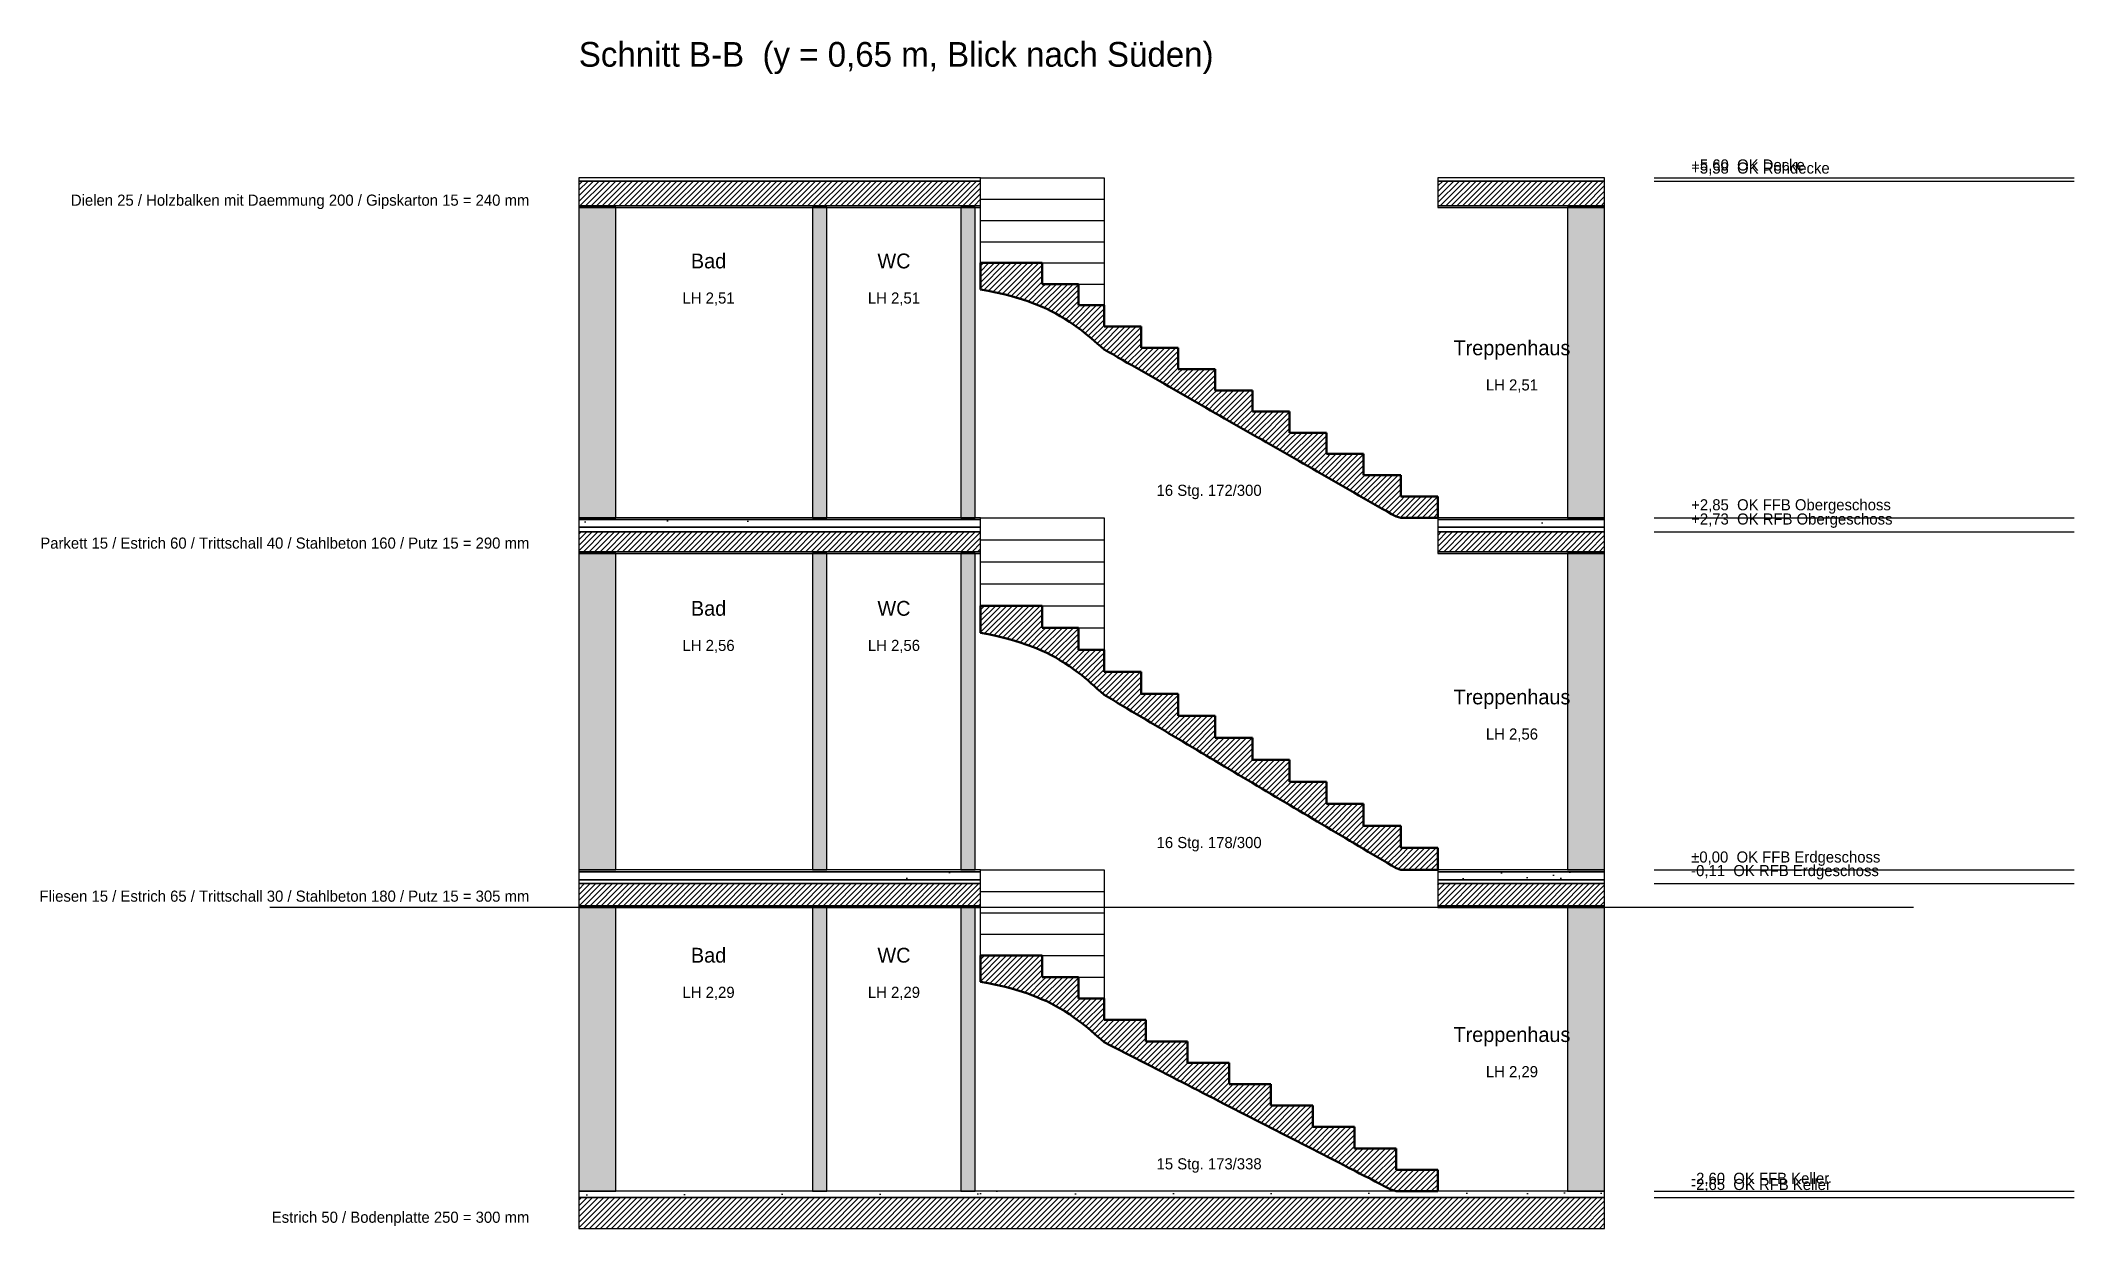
# Model space of a CAD drawing. Header units: millimetres. Extents: x -12504 to 3950, y -2900 to 6711.
import ezdxf
from ezdxf.enums import TextEntityAlignment as Align

# ---------------------------------------------------------------- set-up
doc = ezdxf.new("R2010")
doc.units = ezdxf.units.MM
for name, color, linetype in [('S_DECKE', 8, 'Continuous'), ('S_GELAENDE', 3, 'Continuous'), ('S_TEXT', 7, 'Continuous'), ('S_TREPPE', 9, 'Continuous'), ('S_TREPPE_ANSICHT', 8, 'Continuous'), ('S_WAND', 7, 'Continuous')]:
    doc.layers.add(name, color=color, linetype=linetype)

msp = doc.modelspace()

# ---------------------------------------------------------------- hatches: boundary and pattern name
at = {"layer": 'S_DECKE'}
h = msp.add_hatch(dxfattribs=at)
h.set_pattern_fill('ANSI31', scale=10)
h.paths.add_polyline_path([(-8150, 5375), (-4900, 5375), (-4900, 5575), (-8150, 5575)])
h = msp.add_hatch(dxfattribs=at)
h.set_pattern_fill('ANSI31', scale=10)
h.paths.add_polyline_path([(-1200, 5375), (150, 5375), (150, 5575), (-1200, 5575)])
h = msp.add_hatch(dxfattribs=at)
h.set_pattern_fill('AR-SAND', scale=10)
h.paths.add_polyline_path([(-8150, 2775), (-4900, 2775), (-4900, 2835), (-8150, 2835)])
h = msp.add_hatch(dxfattribs=at)
h.set_pattern_fill('AR-SAND', scale=10)
h.paths.add_polyline_path([(-1200, 2775), (150, 2775), (150, 2835), (-1200, 2835)])
h = msp.add_hatch(dxfattribs=at)
h.set_pattern_fill('ANSI31', scale=10)
h.paths.add_polyline_path([(-8150, 2575), (-4900, 2575), (-4900, 2735), (-8150, 2735)])
h = msp.add_hatch(dxfattribs=at)
h.set_pattern_fill('ANSI31', scale=10)
h.paths.add_polyline_path([(-1200, 2575), (150, 2575), (150, 2735), (-1200, 2735)])
h = msp.add_hatch(dxfattribs=at)
h.set_pattern_fill('AR-SAND', scale=10)
h.paths.add_polyline_path([(-8150, -80), (-4900, -80), (-4900, -15), (-8150, -15)])
h = msp.add_hatch(dxfattribs=at)
h.set_pattern_fill('ANSI31', scale=10)
h.paths.add_polyline_path([(-8150, -290), (-4900, -290), (-4900, -110), (-8150, -110)])
h = msp.add_hatch(dxfattribs=at)
h.set_pattern_fill('AR-SAND', scale=10)
h.paths.add_polyline_path([(-1200, -80), (150, -80), (150, -15), (-1200, -15)])
h = msp.add_hatch(dxfattribs=at)
h.set_pattern_fill('ANSI31', scale=10)
h.paths.add_polyline_path([(-1200, -290), (150, -290), (150, -110), (-1200, -110)])
h = msp.add_hatch(dxfattribs=at)
h.set_pattern_fill('AR-SAND', scale=10)
h.paths.add_polyline_path([(-8150, -2650), (150, -2650), (150, -2600), (-8150, -2600)])
h = msp.add_hatch(dxfattribs=at)
h.set_pattern_fill('ANSI31', scale=10)
h.paths.add_polyline_path([(-8150, -2900), (150, -2900), (150, -2650), (-8150, -2650)])
at = {"layer": 'S_TREPPE'}
h = msp.add_hatch(dxfattribs=at)
h.set_pattern_fill('ANSI31', scale=10)
h.paths.add_polyline_path([(-4400, 4912), (-4900, 4912), (-4900, 4697), (-4838, 4686), (-4775, 4673), (-4712, 4659), (-4650, 4643), (-4588, 4625), (-4525, 4605), (-4462, 4582), (-4400, 4556)])
h = msp.add_hatch(dxfattribs=at)
h.set_pattern_fill('ANSI31', scale=10)
h.paths.add_polyline_path([(-4107, 4741), (-4400, 4741), (-4400, 4556), (-4363, 4540), (-4327, 4522), (-4290, 4502), (-4254, 4482), (-4217, 4460), (-4180, 4436), (-4144, 4411), (-4107, 4384)])
h = msp.add_hatch(dxfattribs=at)
h.set_pattern_fill('ANSI31', scale=10)
h.paths.add_polyline_path([(-3900, 4569), (-4107, 4569), (-4107, 4384), (-4081, 4365), (-4055, 4344), (-4029, 4323), (-4004, 4302), (-3978, 4280), (-3952, 4258), (-3926, 4235), (-3900, 4212)])
h = msp.add_hatch(dxfattribs=at)
h.set_pattern_fill('ANSI31', scale=10)
h.paths.add_polyline_path([(-3600, 4397), (-3900, 4397), (-3900, 4212), (-3862, 4191), (-3825, 4170), (-3788, 4148), (-3750, 4127), (-3712, 4105), (-3675, 4084), (-3638, 4062), (-3600, 4041)])
h = msp.add_hatch(dxfattribs=at)
h.set_pattern_fill('ANSI31', scale=10)
h.paths.add_polyline_path([(-3300, 4225), (-3600, 4225), (-3600, 4041), (-3562, 4019), (-3525, 3998), (-3488, 3976), (-3450, 3955), (-3412, 3933), (-3375, 3912), (-3338, 3890), (-3300, 3869)])
h = msp.add_hatch(dxfattribs=at)
h.set_pattern_fill('ANSI31', scale=10)
h.paths.add_polyline_path([(-3000, 4053), (-3300, 4053), (-3300, 3869), (-3262, 3847), (-3225, 3826), (-3188, 3804), (-3150, 3783), (-3112, 3761), (-3075, 3740), (-3038, 3718), (-3000, 3697)])
h = msp.add_hatch(dxfattribs=at)
h.set_pattern_fill('ANSI31', scale=10)
h.paths.add_polyline_path([(-2700, 3881), (-3000, 3881), (-3000, 3697), (-2962, 3675), (-2925, 3654), (-2888, 3632), (-2850, 3611), (-2812, 3589), (-2775, 3568), (-2738, 3546), (-2700, 3525)])
h = msp.add_hatch(dxfattribs=at)
h.set_pattern_fill('ANSI31', scale=10)
h.paths.add_polyline_path([(-2400, 3709), (-2700, 3709), (-2700, 3525), (-2662, 3503), (-2625, 3482), (-2588, 3461), (-2550, 3439), (-2512, 3418), (-2475, 3396), (-2438, 3375), (-2400, 3353)])
h = msp.add_hatch(dxfattribs=at)
h.set_pattern_fill('ANSI31', scale=10)
h.paths.add_polyline_path([(-2100, 3538), (-2400, 3538), (-2400, 3353), (-2362, 3332), (-2325, 3310), (-2288, 3289), (-2250, 3267), (-2212, 3246), (-2175, 3224), (-2138, 3203), (-2100, 3181)])
h = msp.add_hatch(dxfattribs=at)
h.set_pattern_fill('ANSI31', scale=10)
h.paths.add_polyline_path([(-1800, 3366), (-2100, 3366), (-2100, 3181), (-2062, 3160), (-2025, 3138), (-1988, 3117), (-1950, 3095), (-1912, 3074), (-1875, 3052), (-1838, 3031), (-1800, 3009)])
h = msp.add_hatch(dxfattribs=at)
h.set_pattern_fill('ANSI31', scale=10)
h.paths.add_polyline_path([(-1500, 3194), (-1800, 3194), (-1800, 3009), (-1762, 2988), (-1725, 2966), (-1688, 2945), (-1650, 2923), (-1612, 2902), (-1575, 2880), (-1538, 2859), (-1500, 2850)])
h = msp.add_hatch(dxfattribs=at)
h.set_pattern_fill('ANSI31', scale=10)
h.paths.add_polyline_path([(-1200, 3022), (-1500, 3022), (-1500, 2850), (-1462, 2850), (-1425, 2850), (-1388, 2850), (-1350, 2850), (-1312, 2850), (-1275, 2850), (-1238, 2850), (-1200, 2850)])
h = msp.add_hatch(dxfattribs=at)
h.set_pattern_fill('ANSI31', scale=10)
h.paths.add_polyline_path([(-4400, 2138), (-4900, 2138), (-4900, 1919), (-4838, 1907), (-4775, 1894), (-4712, 1879), (-4650, 1863), (-4588, 1844), (-4525, 1823), (-4462, 1800), (-4400, 1773)])
h = msp.add_hatch(dxfattribs=at)
h.set_pattern_fill('ANSI31', scale=10)
h.paths.add_polyline_path([(-4107, 1959), (-4400, 1959), (-4400, 1773), (-4363, 1756), (-4327, 1738), (-4290, 1718), (-4254, 1696), (-4217, 1673), (-4180, 1649), (-4144, 1623), (-4107, 1595)])
h = msp.add_hatch(dxfattribs=at)
h.set_pattern_fill('ANSI31', scale=10)
h.paths.add_polyline_path([(-3900, 1781), (-4107, 1781), (-4107, 1595), (-4081, 1575), (-4055, 1554), (-4029, 1532), (-4004, 1510), (-3978, 1487), (-3952, 1464), (-3926, 1441), (-3900, 1417)])
h = msp.add_hatch(dxfattribs=at)
h.set_pattern_fill('ANSI31', scale=10)
h.paths.add_polyline_path([(-3600, 1603), (-3900, 1603), (-3900, 1417), (-3862, 1395), (-3825, 1373), (-3788, 1350), (-3750, 1328), (-3712, 1306), (-3675, 1283), (-3638, 1261), (-3600, 1239)])
h = msp.add_hatch(dxfattribs=at)
h.set_pattern_fill('ANSI31', scale=10)
h.paths.add_polyline_path([(-3300, 1425), (-3600, 1425), (-3600, 1239), (-3562, 1217), (-3525, 1194), (-3488, 1172), (-3450, 1150), (-3412, 1128), (-3375, 1105), (-3338, 1083), (-3300, 1061)])
h = msp.add_hatch(dxfattribs=at)
h.set_pattern_fill('ANSI31', scale=10)
h.paths.add_polyline_path([(-3000, 1247), (-3300, 1247), (-3300, 1061), (-3262, 1039), (-3225, 1016), (-3188, 994), (-3150, 972), (-3112, 949), (-3075, 927), (-3038, 905), (-3000, 883)])
h = msp.add_hatch(dxfattribs=at)
h.set_pattern_fill('ANSI31', scale=10)
h.paths.add_polyline_path([(-2700, 1069), (-3000, 1069), (-3000, 883), (-2962, 860), (-2925, 838), (-2888, 816), (-2850, 794), (-2812, 771), (-2775, 749), (-2738, 727), (-2700, 705)])
h = msp.add_hatch(dxfattribs=at)
h.set_pattern_fill('ANSI31', scale=10)
h.paths.add_polyline_path([(-2400, 891), (-2700, 891), (-2700, 705), (-2662, 682), (-2625, 660), (-2588, 638), (-2550, 615), (-2512, 593), (-2475, 571), (-2438, 549), (-2400, 526)])
h = msp.add_hatch(dxfattribs=at)
h.set_pattern_fill('ANSI31', scale=10)
h.paths.add_polyline_path([(-2100, 712), (-2400, 712), (-2400, 526), (-2362, 504), (-2325, 482), (-2288, 460), (-2250, 437), (-2212, 415), (-2175, 393), (-2138, 371), (-2100, 348)])
h = msp.add_hatch(dxfattribs=at)
h.set_pattern_fill('ANSI31', scale=10)
h.paths.add_polyline_path([(-1800, 534), (-2100, 534), (-2100, 348), (-2062, 326), (-2025, 304), (-1988, 282), (-1950, 259), (-1912, 237), (-1875, 215), (-1838, 192), (-1800, 170)])
h = msp.add_hatch(dxfattribs=at)
h.set_pattern_fill('ANSI31', scale=10)
h.paths.add_polyline_path([(-1500, 356), (-1800, 356), (-1800, 170), (-1762, 148), (-1725, 126), (-1688, 103), (-1650, 81), (-1612, 59), (-1575, 37), (-1538, 14), (-1500, 0)])
h = msp.add_hatch(dxfattribs=at)
h.set_pattern_fill('ANSI31', scale=10)
h.paths.add_polyline_path([(-1200, 178), (-1500, 178), (-1500, 0), (-1462, 0), (-1425, 0), (-1388, 0), (-1350, 0), (-1312, 0), (-1275, 0), (-1238, 0), (-1200, 0)])
h = msp.add_hatch(dxfattribs=at)
h.set_pattern_fill('ANSI31', scale=10)
h.paths.add_polyline_path([(-4400, -693), (-4900, -693), (-4900, -905), (-4838, -916), (-4775, -929), (-4712, -943), (-4650, -959), (-4588, -977), (-4525, -998), (-4462, -1021), (-4400, -1047)])
h = msp.add_hatch(dxfattribs=at)
h.set_pattern_fill('ANSI31', scale=10)
h.paths.add_polyline_path([(-4107, -867), (-4400, -867), (-4400, -1047), (-4363, -1063), (-4327, -1081), (-4290, -1101), (-4254, -1122), (-4217, -1144), (-4180, -1168), (-4144, -1193), (-4107, -1220)])
h = msp.add_hatch(dxfattribs=at)
h.set_pattern_fill('ANSI31', scale=10)
h.paths.add_polyline_path([(-3900, -1040), (-4107, -1040), (-4107, -1220), (-4081, -1240), (-4055, -1260), (-4029, -1281), (-4004, -1303), (-3978, -1325), (-3952, -1348), (-3926, -1370), (-3900, -1393)])
h = msp.add_hatch(dxfattribs=at)
h.set_pattern_fill('ANSI31', scale=10)
h.paths.add_polyline_path([(-3562, -1213), (-3900, -1213), (-3900, -1393), (-3858, -1415), (-3816, -1437), (-3773, -1458), (-3731, -1480), (-3689, -1502), (-3647, -1523), (-3605, -1545), (-3562, -1567)])
h = msp.add_hatch(dxfattribs=at)
h.set_pattern_fill('ANSI31', scale=10)
h.paths.add_polyline_path([(-3225, -1387), (-3562, -1387), (-3562, -1567), (-3520, -1588), (-3478, -1610), (-3436, -1632), (-3394, -1653), (-3352, -1675), (-3309, -1697), (-3267, -1718), (-3225, -1740)])
h = msp.add_hatch(dxfattribs=at)
h.set_pattern_fill('ANSI31', scale=10)
h.paths.add_polyline_path([(-2888, -1560), (-3225, -1560), (-3225, -1740), (-3183, -1762), (-3141, -1783), (-3098, -1805), (-3056, -1827), (-3014, -1848), (-2972, -1870), (-2930, -1892), (-2888, -1913)])
h = msp.add_hatch(dxfattribs=at)
h.set_pattern_fill('ANSI31', scale=10)
h.paths.add_polyline_path([(-2550, -1733), (-2888, -1733), (-2888, -1913), (-2845, -1935), (-2803, -1957), (-2761, -1978), (-2719, -2000), (-2677, -2022), (-2634, -2043), (-2592, -2065), (-2550, -2087)])
h = msp.add_hatch(dxfattribs=at)
h.set_pattern_fill('ANSI31', scale=10)
h.paths.add_polyline_path([(-2212, -1907), (-2550, -1907), (-2550, -2087), (-2508, -2108), (-2466, -2130), (-2423, -2152), (-2381, -2173), (-2339, -2195), (-2297, -2217), (-2255, -2238), (-2212, -2260)])
h = msp.add_hatch(dxfattribs=at)
h.set_pattern_fill('ANSI31', scale=10)
h.paths.add_polyline_path([(-1875, -2080), (-2212, -2080), (-2212, -2260), (-2170, -2282), (-2128, -2303), (-2086, -2325), (-2044, -2347), (-2002, -2368), (-1959, -2390), (-1917, -2412), (-1875, -2433)])
h = msp.add_hatch(dxfattribs=at)
h.set_pattern_fill('ANSI31', scale=10)
h.paths.add_polyline_path([(-1538, -2253), (-1875, -2253), (-1875, -2433), (-1833, -2455), (-1791, -2477), (-1748, -2498), (-1706, -2520), (-1664, -2542), (-1622, -2563), (-1580, -2585), (-1538, -2600)])
h = msp.add_hatch(dxfattribs=at)
h.set_pattern_fill('ANSI31', scale=10)
h.paths.add_polyline_path([(-1200, -2427), (-1538, -2427), (-1538, -2600), (-1495, -2600), (-1453, -2600), (-1411, -2600), (-1369, -2600), (-1327, -2600), (-1284, -2600), (-1242, -2600), (-1200, -2600)])
at = {"layer": 'S_WAND'}
h = msp.add_hatch(color=7, dxfattribs=at)
h.dxf.hatch_style = 1
h.paths.add_polyline_path([(-8150, 2850), (-7850, 2850), (-7850, 5360), (-8150, 5360)])
h = msp.add_hatch(color=7, dxfattribs=at)
h.dxf.hatch_style = 1
h.paths.add_polyline_path([(-6258, 2850), (-6142, 2850), (-6142, 5360), (-6258, 5360)])
h = msp.add_hatch(color=7, dxfattribs=at)
h.dxf.hatch_style = 1
h.paths.add_polyline_path([(-5058, 2850), (-4942, 2850), (-4942, 5360), (-5058, 5360)])
h = msp.add_hatch(color=7, dxfattribs=at)
h.dxf.hatch_style = 1
h.paths.add_polyline_path([(-150, 2850), (150, 2850), (150, 5360), (-150, 5360)])
h = msp.add_hatch(color=7, dxfattribs=at)
h.dxf.hatch_style = 1
h.paths.add_polyline_path([(-8150, 0), (-7850, 0), (-7850, 2560), (-8150, 2560)])
h = msp.add_hatch(color=7, dxfattribs=at)
h.dxf.hatch_style = 1
h.paths.add_polyline_path([(-6258, 0), (-6142, 0), (-6142, 2560), (-6258, 2560)])
h = msp.add_hatch(color=7, dxfattribs=at)
h.dxf.hatch_style = 1
h.paths.add_polyline_path([(-5058, 0), (-4942, 0), (-4942, 2560), (-5058, 2560)])
h = msp.add_hatch(color=7, dxfattribs=at)
h.dxf.hatch_style = 1
h.paths.add_polyline_path([(-150, 0), (150, 0), (150, 2560), (-150, 2560)])
h = msp.add_hatch(color=7, dxfattribs=at)
h.dxf.hatch_style = 1
h.paths.add_polyline_path([(-8150, -2600), (-7850, -2600), (-7850, -305), (-8150, -305)])
h = msp.add_hatch(color=7, dxfattribs=at)
h.dxf.hatch_style = 1
h.paths.add_polyline_path([(-6258, -2600), (-6142, -2600), (-6142, -305), (-6258, -305)])
h = msp.add_hatch(color=7, dxfattribs=at)
h.dxf.hatch_style = 1
h.paths.add_polyline_path([(-5058, -2600), (-4942, -2600), (-4942, -305), (-5058, -305)])
h = msp.add_hatch(color=7, dxfattribs=at)
h.dxf.hatch_style = 1
h.paths.add_polyline_path([(-150, -2600), (150, -2600), (150, -305), (-150, -305)])

# ---------------------------------------------------------------- linework, layer by layer
at = {"layer": 'S_DECKE'}
for points in [[(-8150, 5575), (-4900, 5575), (-4900, 5600), (-8150, 5600)], [(-1200, 5575), (150, 5575), (150, 5600), (-1200, 5600)], [(-8150, 5375), (-4900, 5375), (-4900, 5575), (-8150, 5575)], [(-1200, 5375), (150, 5375), (150, 5575), (-1200, 5575)], [(-8150, 5360), (-4900, 5360), (-4900, 5375), (-8150, 5375)], [(-1200, 5360), (150, 5360), (150, 5375), (-1200, 5375)], [(-8150, 2835), (-4900, 2835), (-4900, 2850), (-8150, 2850)], [(-8150, 2775), (-4900, 2775), (-4900, 2835), (-8150, 2835)], [(-1200, 2835), (150, 2835), (150, 2850), (-1200, 2850)], [(-1200, 2775), (150, 2775), (150, 2835), (-1200, 2835)], [(-8150, 2735), (-4900, 2735), (-4900, 2775), (-8150, 2775)], [(-8150, 2575), (-4900, 2575), (-4900, 2735), (-8150, 2735)], [(-1200, 2735), (150, 2735), (150, 2775), (-1200, 2775)], [(-1200, 2575), (150, 2575), (150, 2735), (-1200, 2735)], [(-8150, 2560), (-4900, 2560), (-4900, 2575), (-8150, 2575)], [(-1200, 2560), (150, 2560), (150, 2575), (-1200, 2575)], [(-8150, -15), (-4900, -15), (-4900, 0), (-8150, 0)], [(-1200, -15), (150, -15), (150, 0), (-1200, 0)], [(-8150, -80), (-4900, -80), (-4900, -15), (-8150, -15)], [(-8150, -110), (-4900, -110), (-4900, -80), (-8150, -80)], [(-8150, -290), (-4900, -290), (-4900, -110), (-8150, -110)], [(-1200, -80), (150, -80), (150, -15), (-1200, -15)], [(-1200, -110), (150, -110), (150, -80), (-1200, -80)], [(-1200, -290), (150, -290), (150, -110), (-1200, -110)], [(-8150, -305), (-4900, -305), (-4900, -290), (-8150, -290)], [(-1200, -305), (150, -305), (150, -290), (-1200, -290)], [(-8150, -2650), (150, -2650), (150, -2600), (-8150, -2600)], [(-8150, -2900), (150, -2900), (150, -2650), (-8150, -2650)]]:
    msp.add_lwpolyline(points, close=True, dxfattribs=at)
at = {"layer": 'S_GELAENDE'}
msp.add_line((-10650, -300), (2650, -300), dxfattribs=at)
at = {"layer": 'S_TEXT'}
for p, q in [((550, 5600), (3950, 5600)), ((550, 5575), (3950, 5575)), ((550, 2850), (3950, 2850)), ((550, 2735), (3950, 2735)), ((550, 0), (3950, 0)), ((550, -110), (3950, -110)), ((550, -2600), (3950, -2600)), ((550, -2650), (3950, -2650))]:
    msp.add_line(p, q, dxfattribs=at)
at = {"layer": 'S_TREPPE', "lineweight": 50}
for p, q in [((-4400, 4912), (-4900, 4912)), ((-4900, 4697), (-4900, 4912)), ((-4400, 4741), (-4400, 4912)), ((-4900, 4697), (-4838, 4686)), ((-4838, 4686), (-4775, 4673)), ((-4775, 4673), (-4712, 4659)), ((-4712, 4659), (-4650, 4643)), ((-4650, 4643), (-4588, 4625)), ((-4588, 4625), (-4525, 4605)), ((-4107, 4741), (-4400, 4741)), ((-4107, 4569), (-4107, 4741)), ((-4525, 4605), (-4462, 4582)), ((-4462, 4582), (-4400, 4556)), ((-4400, 4556), (-4363, 4540)), ((-4363, 4540), (-4327, 4522)), ((-4327, 4522), (-4290, 4502)), ((-4290, 4502), (-4254, 4482)), ((-4254, 4482), (-4217, 4460)), ((-4217, 4460), (-4180, 4436)), ((-3900, 4569), (-4107, 4569)), ((-3900, 4397), (-3900, 4569)), ((-4180, 4436), (-4144, 4411)), ((-4144, 4411), (-4107, 4384)), ((-4107, 4384), (-4081, 4365)), ((-4081, 4365), (-4055, 4344)), ((-4055, 4344), (-4029, 4323)), ((-4029, 4323), (-4004, 4302)), ((-4004, 4302), (-3978, 4280)), ((-3978, 4280), (-3952, 4258)), ((-3600, 4397), (-3900, 4397)), ((-3600, 4225), (-3600, 4397)), ((-3952, 4258), (-3926, 4235)), ((-3926, 4235), (-3900, 4212)), ((-3900, 4212), (-3862, 4191)), ((-3862, 4191), (-3825, 4170)), ((-3825, 4170), (-3788, 4148)), ((-3788, 4148), (-3750, 4127)), ((-3750, 4127), (-3712, 4105)), ((-3300, 4225), (-3600, 4225)), ((-3300, 4053), (-3300, 4225)), ((-3712, 4105), (-3675, 4084)), ((-3675, 4084), (-3638, 4062)), ((-3638, 4062), (-3600, 4041)), ((-3600, 4041), (-3562, 4019)), ((-3562, 4019), (-3525, 3998)), ((-3525, 3998), (-3488, 3976)), ((-3488, 3976), (-3450, 3955)), ((-3450, 3955), (-3412, 3933)), ((-3000, 4053), (-3300, 4053)), ((-3000, 3881), (-3000, 4053)), ((-3412, 3933), (-3375, 3912)), ((-3375, 3912), (-3338, 3890)), ((-3338, 3890), (-3300, 3869)), ((-3300, 3869), (-3262, 3847)), ((-3262, 3847), (-3225, 3826)), ((-3225, 3826), (-3188, 3804)), ((-3188, 3804), (-3150, 3783)), ((-2700, 3881), (-3000, 3881)), ((-2700, 3709), (-2700, 3881)), ((-3150, 3783), (-3112, 3761)), ((-3112, 3761), (-3075, 3740)), ((-3075, 3740), (-3038, 3718)), ((-3038, 3718), (-3000, 3697)), ((-3000, 3697), (-2962, 3675)), ((-2962, 3675), (-2925, 3654)), ((-2925, 3654), (-2888, 3632)), ((-2888, 3632), (-2850, 3611)), ((-2400, 3709), (-2700, 3709)), ((-2400, 3538), (-2400, 3709)), ((-2850, 3611), (-2812, 3589)), ((-2812, 3589), (-2775, 3568)), ((-2775, 3568), (-2738, 3546)), ((-2738, 3546), (-2700, 3525)), ((-2700, 3525), (-2662, 3503)), ((-2662, 3503), (-2625, 3482)), ((-2625, 3482), (-2588, 3461)), ((-2588, 3461), (-2550, 3439)), ((-2100, 3538), (-2400, 3538)), ((-2100, 3366), (-2100, 3538)), ((-2550, 3439), (-2512, 3418)), ((-2512, 3418), (-2475, 3396)), ((-2475, 3396), (-2438, 3375)), ((-2438, 3375), (-2400, 3353)), ((-2400, 3353), (-2362, 3332)), ((-2362, 3332), (-2325, 3310)), ((-2325, 3310), (-2288, 3289)), ((-1800, 3366), (-2100, 3366)), ((-1800, 3194), (-1800, 3366)), ((-2288, 3289), (-2250, 3267)), ((-2250, 3267), (-2212, 3246)), ((-2212, 3246), (-2175, 3224)), ((-2175, 3224), (-2138, 3203)), ((-2138, 3203), (-2100, 3181)), ((-2100, 3181), (-2062, 3160)), ((-2062, 3160), (-2025, 3138)), ((-2025, 3138), (-1988, 3117)), ((-1500, 3194), (-1800, 3194)), ((-1500, 3022), (-1500, 3194)), ((-1988, 3117), (-1950, 3095)), ((-1950, 3095), (-1912, 3074)), ((-1912, 3074), (-1875, 3052)), ((-1875, 3052), (-1838, 3031)), ((-1838, 3031), (-1800, 3009)), ((-1800, 3009), (-1762, 2988)), ((-1762, 2988), (-1725, 2966)), ((-1725, 2966), (-1688, 2945)), ((-1200, 3022), (-1500, 3022)), ((-1200, 2850), (-1200, 3022)), ((-1688, 2945), (-1650, 2923)), ((-1650, 2923), (-1612, 2902)), ((-1612, 2902), (-1575, 2880)), ((-1575, 2880), (-1538, 2859)), ((-1538, 2859), (-1500, 2850)), ((-1500, 2850), (-1462, 2850)), ((-1462, 2850), (-1425, 2850)), ((-1425, 2850), (-1388, 2850)), ((-1388, 2850), (-1350, 2850)), ((-1350, 2850), (-1312, 2850)), ((-1312, 2850), (-1275, 2850)), ((-1275, 2850), (-1238, 2850)), ((-1238, 2850), (-1200, 2850)), ((-4400, 2138), (-4900, 2138)), ((-4900, 1919), (-4900, 2138)), ((-4400, 1959), (-4400, 2138)), ((-4900, 1919), (-4838, 1907)), ((-4838, 1907), (-4775, 1894)), ((-4775, 1894), (-4712, 1879)), ((-4712, 1879), (-4650, 1863)), ((-4650, 1863), (-4588, 1844)), ((-4588, 1844), (-4525, 1823)), ((-4525, 1823), (-4462, 1800)), ((-4107, 1959), (-4400, 1959)), ((-4107, 1781), (-4107, 1959)), ((-4462, 1800), (-4400, 1773)), ((-4400, 1773), (-4363, 1756)), ((-4363, 1756), (-4327, 1738)), ((-4327, 1738), (-4290, 1718)), ((-4290, 1718), (-4254, 1696)), ((-4254, 1696), (-4217, 1673)), ((-4217, 1673), (-4180, 1649)), ((-4180, 1649), (-4144, 1623)), ((-3900, 1781), (-4107, 1781)), ((-3900, 1603), (-3900, 1781)), ((-4144, 1623), (-4107, 1595)), ((-4107, 1595), (-4081, 1575)), ((-4081, 1575), (-4055, 1554)), ((-4055, 1554), (-4029, 1532)), ((-4029, 1532), (-4004, 1510)), ((-4004, 1510), (-3978, 1487)), ((-3978, 1487), (-3952, 1464)), ((-3600, 1603), (-3900, 1603)), ((-3600, 1425), (-3600, 1603)), ((-3952, 1464), (-3926, 1441)), ((-3926, 1441), (-3900, 1417)), ((-3900, 1417), (-3862, 1395)), ((-3862, 1395), (-3825, 1373)), ((-3825, 1373), (-3788, 1350)), ((-3788, 1350), (-3750, 1328)), ((-3750, 1328), (-3712, 1306)), ((-3300, 1425), (-3600, 1425)), ((-3300, 1247), (-3300, 1425)), ((-3712, 1306), (-3675, 1283)), ((-3675, 1283), (-3638, 1261)), ((-3638, 1261), (-3600, 1239)), ((-3600, 1239), (-3562, 1217)), ((-3562, 1217), (-3525, 1194)), ((-3525, 1194), (-3488, 1172)), ((-3488, 1172), (-3450, 1150)), ((-3000, 1247), (-3300, 1247)), ((-3000, 1069), (-3000, 1247)), ((-3450, 1150), (-3412, 1128)), ((-3412, 1128), (-3375, 1105)), ((-3375, 1105), (-3338, 1083)), ((-3338, 1083), (-3300, 1061)), ((-3300, 1061), (-3262, 1039)), ((-3262, 1039), (-3225, 1016)), ((-3225, 1016), (-3188, 994)), ((-3188, 994), (-3150, 972)), ((-2700, 1069), (-3000, 1069)), ((-2700, 891), (-2700, 1069)), ((-3150, 972), (-3112, 949)), ((-3112, 949), (-3075, 927)), ((-3075, 927), (-3038, 905)), ((-3038, 905), (-3000, 883)), ((-3000, 883), (-2962, 860)), ((-2962, 860), (-2925, 838)), ((-2925, 838), (-2888, 816)), ((-2400, 891), (-2700, 891)), ((-2400, 712), (-2400, 891)), ((-2888, 816), (-2850, 794)), ((-2850, 794), (-2812, 771)), ((-2812, 771), (-2775, 749)), ((-2775, 749), (-2738, 727)), ((-2738, 727), (-2700, 705)), ((-2700, 705), (-2662, 682)), ((-2662, 682), (-2625, 660)), ((-2625, 660), (-2588, 638)), ((-2100, 712), (-2400, 712)), ((-2100, 534), (-2100, 712)), ((-2588, 638), (-2550, 615)), ((-2550, 615), (-2512, 593)), ((-2512, 593), (-2475, 571)), ((-2475, 571), (-2438, 549)), ((-2438, 549), (-2400, 526)), ((-2400, 526), (-2362, 504)), ((-2362, 504), (-2325, 482)), ((-1800, 534), (-2100, 534)), ((-1800, 356), (-1800, 534)), ((-2325, 482), (-2288, 460)), ((-2288, 460), (-2250, 437)), ((-2250, 437), (-2212, 415)), ((-2212, 415), (-2175, 393)), ((-2175, 393), (-2138, 371)), ((-2138, 371), (-2100, 348)), ((-2100, 348), (-2062, 326)), ((-1500, 356), (-1800, 356)), ((-1500, 178), (-1500, 356)), ((-2062, 326), (-2025, 304)), ((-2025, 304), (-1988, 282)), ((-1988, 282), (-1950, 259)), ((-1950, 259), (-1912, 237)), ((-1912, 237), (-1875, 215)), ((-1875, 215), (-1838, 192)), ((-1838, 192), (-1800, 170)), ((-1800, 170), (-1762, 148)), ((-1200, 178), (-1500, 178)), ((-1200, 0), (-1200, 178)), ((-1762, 148), (-1725, 126)), ((-1725, 126), (-1688, 103)), ((-1688, 103), (-1650, 81)), ((-1650, 81), (-1612, 59)), ((-1612, 59), (-1575, 37)), ((-1575, 37), (-1538, 14)), ((-1538, 14), (-1500, 0)), ((-1500, 0), (-1462, 0)), ((-1462, 0), (-1425, 0)), ((-1425, 0), (-1388, 0)), ((-1388, 0), (-1350, 0)), ((-1350, 0), (-1312, 0)), ((-1312, 0), (-1275, 0)), ((-1275, 0), (-1238, 0)), ((-1238, 0), (-1200, 0)), ((-4400, -693), (-4900, -693)), ((-4900, -905), (-4900, -693)), ((-4400, -867), (-4400, -693)), ((-4900, -905), (-4838, -916)), ((-4838, -916), (-4775, -929)), ((-4775, -929), (-4712, -943)), ((-4712, -943), (-4650, -959)), ((-4650, -959), (-4588, -977)), ((-4588, -977), (-4525, -998)), ((-4107, -867), (-4400, -867)), ((-4107, -1040), (-4107, -867)), ((-4525, -998), (-4462, -1021)), ((-4462, -1021), (-4400, -1047)), ((-4400, -1047), (-4363, -1063)), ((-4363, -1063), (-4327, -1081)), ((-4327, -1081), (-4290, -1101)), ((-4290, -1101), (-4254, -1122)), ((-4254, -1122), (-4217, -1144)), ((-4217, -1144), (-4180, -1168)), ((-3900, -1040), (-4107, -1040)), ((-3900, -1213), (-3900, -1040)), ((-4180, -1168), (-4144, -1193)), ((-4144, -1193), (-4107, -1220)), ((-4107, -1220), (-4081, -1240)), ((-4107, -1220), (-4107, -1220)), ((-4081, -1240), (-4055, -1260)), ((-4055, -1260), (-4029, -1281)), ((-4029, -1281), (-4004, -1303)), ((-4004, -1303), (-3978, -1325)), ((-3562, -1213), (-3900, -1213)), ((-3562, -1387), (-3562, -1213)), ((-3978, -1325), (-3952, -1348)), ((-3952, -1348), (-3926, -1370)), ((-3926, -1370), (-3900, -1393)), ((-3900, -1393), (-3858, -1415)), ((-3858, -1415), (-3816, -1437)), ((-3816, -1437), (-3773, -1458)), ((-3773, -1458), (-3731, -1480)), ((-3731, -1480), (-3689, -1502)), ((-3225, -1387), (-3562, -1387)), ((-3225, -1560), (-3225, -1387)), ((-3689, -1502), (-3647, -1523)), ((-3647, -1523), (-3605, -1545)), ((-3605, -1545), (-3562, -1567)), ((-3562, -1567), (-3520, -1588)), ((-3520, -1588), (-3478, -1610)), ((-3478, -1610), (-3436, -1632)), ((-3436, -1632), (-3394, -1653)), ((-2888, -1560), (-3225, -1560)), ((-2888, -1733), (-2888, -1560)), ((-3394, -1653), (-3352, -1675)), ((-3352, -1675), (-3309, -1697)), ((-3309, -1697), (-3267, -1718)), ((-3267, -1718), (-3225, -1740)), ((-3225, -1740), (-3183, -1762)), ((-3225, -1740), (-3225, -1740)), ((-3183, -1762), (-3141, -1783)), ((-3141, -1783), (-3098, -1805)), ((-3098, -1805), (-3056, -1827)), ((-2550, -1733), (-2888, -1733)), ((-2550, -1907), (-2550, -1733)), ((-3056, -1827), (-3014, -1848)), ((-3014, -1848), (-2972, -1870)), ((-2972, -1870), (-2930, -1892)), ((-2930, -1892), (-2888, -1913)), ((-2888, -1913), (-2845, -1935)), ((-2845, -1935), (-2803, -1957)), ((-2803, -1957), (-2761, -1978)), ((-2212, -1907), (-2550, -1907)), ((-2212, -2080), (-2212, -1907)), ((-2761, -1978), (-2719, -2000)), ((-2719, -2000), (-2677, -2022)), ((-2677, -2022), (-2634, -2043)), ((-2634, -2043), (-2592, -2065)), ((-2592, -2065), (-2550, -2087)), ((-2550, -2087), (-2508, -2108)), ((-2508, -2108), (-2466, -2130)), ((-2466, -2130), (-2423, -2152)), ((-1875, -2080), (-2212, -2080)), ((-1875, -2253), (-1875, -2080)), ((-2423, -2152), (-2381, -2173)), ((-2381, -2173), (-2339, -2195)), ((-2339, -2195), (-2297, -2217)), ((-2297, -2217), (-2255, -2238)), ((-2255, -2238), (-2212, -2260)), ((-2212, -2260), (-2170, -2282)), ((-2170, -2282), (-2128, -2303)), ((-2128, -2303), (-2086, -2325)), ((-1538, -2253), (-1875, -2253)), ((-1538, -2427), (-1538, -2253)), ((-2086, -2325), (-2044, -2347)), ((-2044, -2347), (-2002, -2368)), ((-2002, -2368), (-1959, -2390)), ((-1959, -2390), (-1917, -2412)), ((-1917, -2412), (-1875, -2433)), ((-1875, -2433), (-1833, -2455)), ((-1833, -2455), (-1791, -2477)), ((-1200, -2427), (-1538, -2427)), ((-1200, -2600), (-1200, -2427)), ((-1791, -2477), (-1748, -2498)), ((-1748, -2498), (-1706, -2520)), ((-1706, -2520), (-1664, -2542)), ((-1664, -2542), (-1622, -2563)), ((-1622, -2563), (-1580, -2585)), ((-1580, -2585), (-1538, -2600)), ((-1538, -2600), (-1495, -2600)), ((-1495, -2600), (-1453, -2600)), ((-1453, -2600), (-1411, -2600)), ((-1411, -2600), (-1369, -2600)), ((-1369, -2600), (-1327, -2600)), ((-1327, -2600), (-1284, -2600)), ((-1284, -2600), (-1242, -2600)), ((-1242, -2600), (-1200, -2600))]:
    msp.add_line(p, q, dxfattribs=at)
at = {"layer": 'S_TREPPE_ANSICHT', "lineweight": 25}
for p, q in [((-4900, 5428), (-4900, 5600)), ((-4900, 5600), (-3900, 5600)), ((-3900, 5600), (-3900, 5428)), ((-4900, 5256), (-4900, 5428)), ((-4900, 5428), (-3900, 5428)), ((-3900, 5428), (-3900, 5256)), ((-4900, 5084), (-4900, 5256)), ((-4900, 5256), (-3900, 5256)), ((-3900, 5256), (-3900, 5084)), ((-4900, 4912), (-4900, 5084)), ((-4900, 5084), (-3900, 5084)), ((-3900, 5084), (-3900, 4912)), ((-4400, 4912), (-4900, 4912)), ((-4400, 4912), (-3900, 4912)), ((-3900, 4912), (-3900, 4900)), ((-3900, 4900), (-3900, 4877)), ((-3900, 4877), (-3900, 4855)), ((-3900, 4855), (-3900, 4833)), ((-3900, 4833), (-3900, 4811)), ((-3900, 4811), (-3900, 4789)), ((-3900, 4789), (-3900, 4768)), ((-4107, 4741), (-4400, 4741)), ((-4107, 4741), (-3900, 4741)), ((-3900, 4768), (-3900, 4748)), ((-3900, 4748), (-3900, 4741)), ((-3900, 4741), (-3900, 4728)), ((-3900, 4728), (-3900, 4701)), ((-3900, 4701), (-3900, 4676)), ((-3900, 4676), (-3900, 4653)), ((-3900, 4653), (-3900, 4631)), ((-3900, 4631), (-3900, 4631)), ((-3900, 4631), (-3900, 4610)), ((-3900, 4610), (-3900, 4591)), ((-3900, 4569), (-4107, 4569)), ((-3900, 4591), (-3900, 4591)), ((-3900, 4591), (-3900, 4573)), ((-3900, 4573), (-3900, 4573)), ((-3900, 4573), (-3900, 4569)), ((-4900, 2672), (-4900, 2850)), ((-4900, 2850), (-3900, 2850)), ((-3900, 2850), (-3900, 2672)), ((-4900, 2494), (-4900, 2672)), ((-4900, 2672), (-3900, 2672)), ((-3900, 2672), (-3900, 2494)), ((-4900, 2316), (-4900, 2494)), ((-4900, 2494), (-3900, 2494)), ((-3900, 2494), (-3900, 2316)), ((-4900, 2138), (-4900, 2316)), ((-4900, 2316), (-3900, 2316)), ((-3900, 2316), (-3900, 2138)), ((-4400, 2138), (-4900, 2138)), ((-4400, 2138), (-3900, 2138)), ((-3900, 2138), (-3900, 2130)), ((-3900, 2130), (-3900, 2106)), ((-3900, 2106), (-3900, 2083)), ((-3900, 2083), (-3900, 2060)), ((-3900, 2060), (-3900, 2037)), ((-3900, 2037), (-3900, 2015)), ((-3900, 2015), (-3900, 1993)), ((-3900, 1993), (-3900, 1972)), ((-4290, 1959), (-4400, 1959)), ((-4107, 1959), (-4290, 1959)), ((-4107, 1959), (-3900, 1959)), ((-4107, 1959), (-4107, 1959)), ((-3900, 1972), (-3900, 1959)), ((-3900, 1959), (-3900, 1951)), ((-3900, 1951), (-3900, 1924)), ((-3900, 1924), (-3900, 1898)), ((-3900, 1898), (-3900, 1898)), ((-3900, 1898), (-3900, 1873)), ((-3900, 1873), (-3900, 1850)), ((-3900, 1850), (-3900, 1829)), ((-3900, 1829), (-3900, 1829)), ((-3900, 1829), (-3900, 1809)), ((-3900, 1781), (-4107, 1781)), ((-3900, 1809), (-3900, 1809)), ((-3900, 1809), (-3900, 1791)), ((-3900, 1791), (-3900, 1781)), ((-4900, -173), (-4900, 0)), ((-4900, 0), (-3900, 0)), ((-3900, 0), (-3900, -173)), ((-4900, -347), (-4900, -173)), ((-4900, -173), (-3900, -173)), ((-3900, -173), (-3900, -347)), ((-4900, -520), (-4900, -347)), ((-4900, -347), (-3900, -347)), ((-3900, -347), (-3900, -520)), ((-4900, -693), (-4900, -520)), ((-4900, -520), (-3900, -520)), ((-3900, -520), (-3900, -693)), ((-4400, -693), (-4900, -693)), ((-4400, -693), (-3900, -693)), ((-3900, -693), (-3900, -700)), ((-3900, -700), (-3900, -723)), ((-3900, -723), (-3900, -745)), ((-3900, -745), (-3900, -768)), ((-3900, -768), (-3900, -790)), ((-3900, -790), (-3900, -812)), ((-3900, -812), (-3900, -833)), ((-4229, -867), (-4400, -867)), ((-4107, -867), (-4229, -867)), ((-4107, -867), (-3900, -867)), ((-4107, -867), (-4107, -867)), ((-3900, -833), (-3900, -853)), ((-3900, -853), (-3900, -867)), ((-3900, -867), (-3900, -873)), ((-3900, -873), (-3900, -900)), ((-3900, -900), (-3900, -925)), ((-3900, -925), (-3900, -949)), ((-3900, -949), (-3900, -949)), ((-3900, -949), (-3900, -972)), ((-3900, -972), (-3900, -992)), ((-3900, -1040), (-4107, -1040)), ((-3900, -992), (-3900, -992)), ((-3900, -992), (-3900, -1012)), ((-3900, -1012), (-3900, -1012)), ((-3900, -1012), (-3900, -1030)), ((-3900, -1030), (-3900, -1030)), ((-3900, -1030), (-3900, -1040))]:
    msp.add_line(p, q, dxfattribs=at)
at = {"layer": 'S_WAND'}
for points in [[(-8150, 2850), (-7850, 2850), (-7850, 5360), (-8150, 5360)], [(-6258, 2850), (-6142, 2850), (-6142, 5360), (-6258, 5360)], [(-5058, 2850), (-4942, 2850), (-4942, 5360), (-5058, 5360)], [(-150, 2850), (150, 2850), (150, 5360), (-150, 5360)], [(-8150, 0), (-7850, 0), (-7850, 2560), (-8150, 2560)], [(-6258, 0), (-6142, 0), (-6142, 2560), (-6258, 2560)], [(-5058, 0), (-4942, 0), (-4942, 2560), (-5058, 2560)], [(-150, 0), (150, 0), (150, 2560), (-150, 2560)], [(-8150, -2600), (-7850, -2600), (-7850, -305), (-8150, -305)], [(-6258, -2600), (-6142, -2600), (-6142, -305), (-6258, -305)], [(-5058, -2600), (-4942, -2600), (-4942, -305), (-5058, -305)], [(-150, -2600), (150, -2600), (150, -305), (-150, -305)]]:
    msp.add_lwpolyline(points, close=True, dxfattribs=at)

# ---------------------------------------------------------------- texts
at = {"layer": 'S_TEXT'}
for s, height, p in [('Schnitt B-B  (y = 0,65 m, Blick nach Süden)', 200, (-8150, 6500)), ('+5,60  OK Decke', 90, (850, 5660)), ('+5,58  OK Rohdecke', 90, (850, 5635)), ('+2,85  OK FFB Obergeschoss', 90, (850, 2910)), ('+2,73  OK RFB Obergeschoss', 90, (850, 2795)), ('±0,00  OK FFB Erdgeschoss', 90, (850, 60)), ('-0,11  OK RFB Erdgeschoss', 90, (850, -50)), ('-2,60  OK FFB Keller', 90, (850, -2540)), ('-2,65  OK RFB Keller', 90, (850, -2590))]:
    msp.add_text(s, height=height, dxfattribs=at).set_placement(p)
for s, p in [('Dielen 25 / Holzbalken mit Daemmung 200 / Gipskarton 15 = 240 mm', (-8550, 5420)), ('Parkett 15 / Estrich 60 / Trittschall 40 / Stahlbeton 160 / Putz 15 = 290 mm', (-8550, 2645)), ('Fliesen 15 / Estrich 65 / Trittschall 30 / Stahlbeton 180 / Putz 15 = 305 mm', (-8550, -212)), ('Estrich 50 / Bodenplatte 250 = 300 mm', (-8550, -2810))]:
    msp.add_text(s, height=90, dxfattribs=at).set_placement(p, align=Align.MIDDLE_RIGHT)
for s, height, p in [('Bad', 120, (-7100, 4928)), ('WC', 120, (-5600, 4928)), ('LH 2,51', 90, (-7100, 4628)), ('LH 2,51', 90, (-5600, 4628)), ('Treppenhaus', 120, (-600, 4225)), ('LH 2,51', 90, (-600, 3925)), ('Bad', 120, (-7100, 2117)), ('WC', 120, (-5600, 2117)), ('LH 2,56', 90, (-7100, 1817)), ('LH 2,56', 90, (-5600, 1817)), ('Treppenhaus', 120, (-600, 1400)), ('LH 2,56', 90, (-600, 1100)), ('Bad', 120, (-7100, -690)), ('WC', 120, (-5600, -690)), ('LH 2,29', 90, (-7100, -990)), ('LH 2,29', 90, (-5600, -990)), ('Treppenhaus', 120, (-600, -1332)), ('LH 2,29', 90, (-600, -1632))]:
    msp.add_text(s, height=height, dxfattribs=at).set_placement(p, align=Align.MIDDLE_CENTER)
for s, p in [('16 Stg. 172/300', (-3050, 3000)), ('16 Stg. 178/300', (-3050, 150)), ('15 Stg. 173/338', (-3050, -2450))]:
    msp.add_text(s, height=90, dxfattribs=at).set_placement(p, align=Align.BOTTOM_CENTER)

doc.saveas('drawing.dxf')
